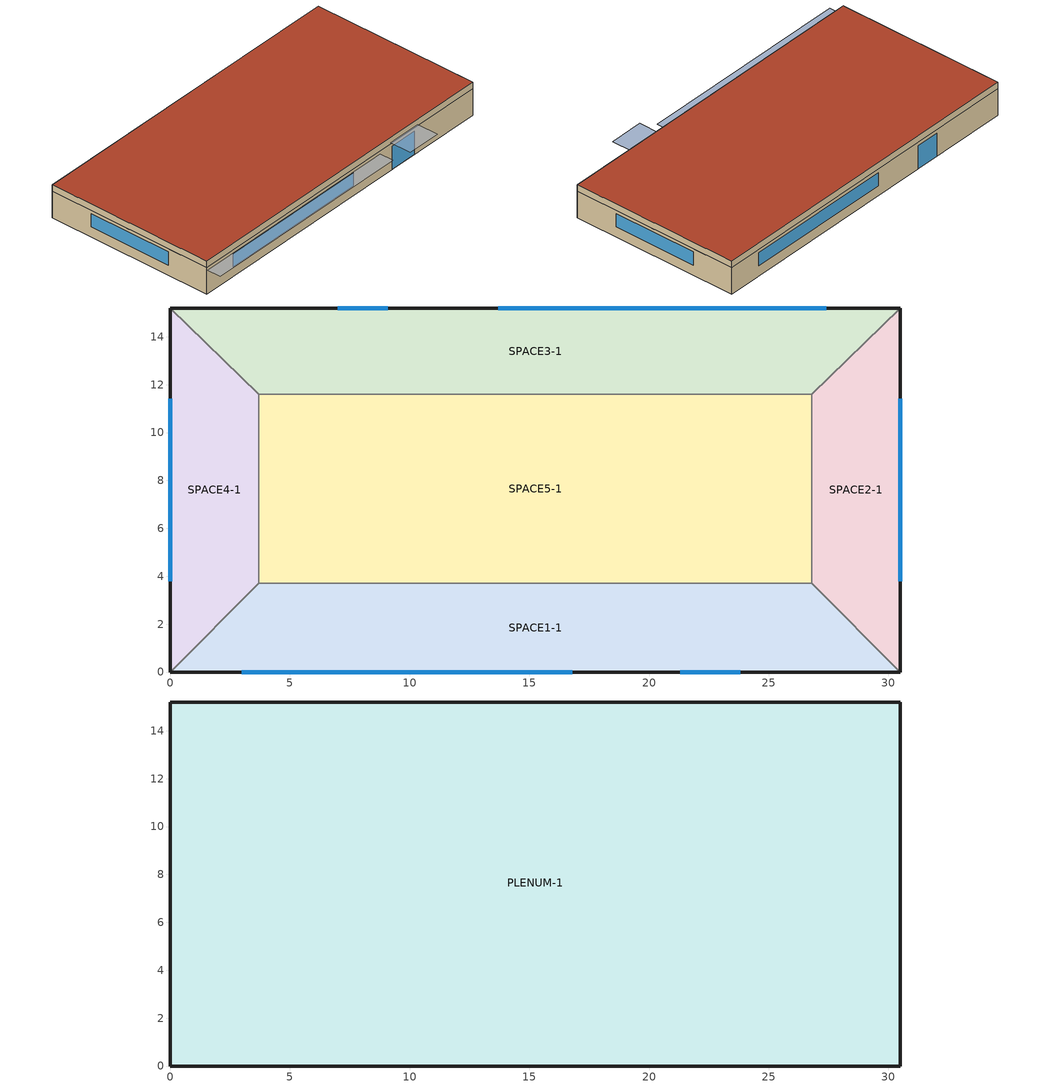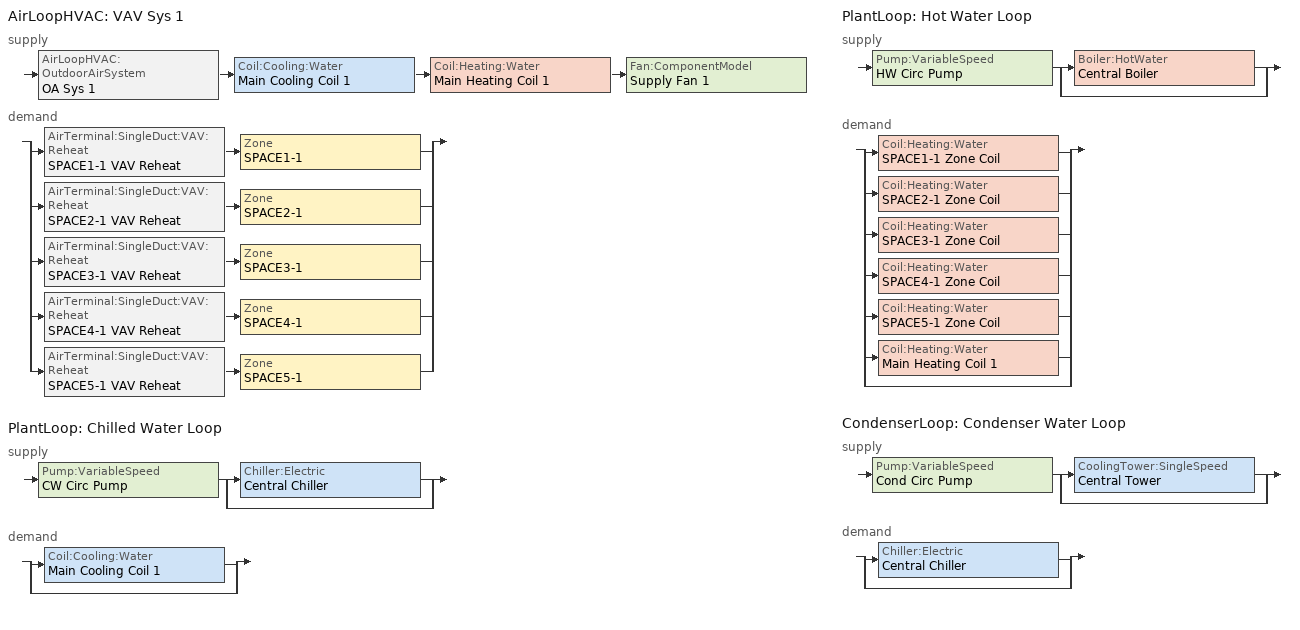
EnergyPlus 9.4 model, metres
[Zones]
SPACE3-1
 floor ground (FLOOR-SLAB-1): 26.8,11.6 3.7,11.6 0,15.2 30.5,15.2 z0
 wall outside (WALL-1): 30.5,15.2 0,15.2 z0:2.4
 wall to SPACE2-1 (INT-WALL-1): 26.8,11.6 30.5,15.2 z0:2.4
 wall to SPACE4-1 (INT-WALL-1): 0,15.2 3.7,11.6 z0:2.4
 wall to SPACE5-1 (INT-WALL-1): 3.7,11.6 26.8,11.6 z0:2.4
 window (Sgl Grey 3mm): 9.1,15.2 7,15.2 z0:2.1
 window (Dbl Clr 3mm/13mm Air): 27.4,15.2 13.7,15.2 z0.9:2.1
SPACE1-1
 floor ground (FLOOR-SLAB-1): 26.8,3.7 30.5,0 0,0 3.7,3.7 z0
 wall outside (WALL-1): 0,0 30.5,0 z0:2.4
 wall to SPACE2-1 (INT-WALL-1): 30.5,0 26.8,3.7 z0:2.4
 wall to SPACE4-1 (INT-WALL-1): 3.7,3.7 0,0 z0:2.4
 wall to SPACE5-1 (INT-WALL-1): 26.8,3.7 3.7,3.7 z0:2.4
 window (Sgl Grey 3mm): 21.3,0 23.8,0 z0:2.1
 window (Dbl Clr 3mm/13mm ArgKryp): 3,0 16.8,0 z0.9:2.1
SPACE2-1
 floor ground (FLOOR-SLAB-1): 26.8,11.6 30.5,15.2 30.5,0 26.8,3.7 z0
 wall outside (WALL-1): 30.5,0 30.5,15.2 z0:2.4
 wall to SPACE5-1 (INT-WALL-1): 26.8,11.6 26.8,3.7 z0:2.4
 window (Dbl Clr 3mm/13mm Air): 30.5,3.8 30.5,11.4 z0.9:2.1
SPACE4-1
 floor ground (FLOOR-SLAB-1): 3.7,3.7 0,0 0,15.2 3.7,11.6 z0
 wall outside (WALL-1): 0,15.2 0,0 z0:2.4
 wall to SPACE5-1 (INT-WALL-1): 3.7,3.7 3.7,11.6 z0:2.4
 window (Dbl Clr 3mm/13mm Air): 0,11.4 0,3.8 z0.9:2.1
SPACE5-1
 floor ground (FLOOR-SLAB-1): 26.8,11.6 26.8,3.7 3.7,3.7 3.7,11.6 z0
PLENUM-1
 floor to SPACE1-1 (CLNG-1): 26.8,3.7 30.5,0 0,0 3.7,3.7 z2.4
 floor to SPACE2-1 (CLNG-1): 26.8,11.6 30.5,15.2 30.5,0 26.8,3.7 z2.4
 floor to SPACE3-1 (CLNG-1): 26.8,11.6 3.7,11.6 0,15.2 30.5,15.2 z2.4
 floor to SPACE4-1 (CLNG-1): 3.7,3.7 0,0 0,15.2 3.7,11.6 z2.4
 floor to SPACE5-1 (CLNG-1): 26.8,11.6 26.8,3.7 3.7,3.7 3.7,11.6 z2.4
 wall outside (WALL-1): 30.5,15.2 0,15.2 0,0 30.5,0 30.5,15.2 z2.4:3
 roof outside (ROOF-1): 0,15.2 0,0 30.5,0 30.5,15.2 z3
shading: 0,-1.3 0,0 19.8,0 19.8,-1.3 z2.2; 21,-2 21,0 24.1,0 24.1,-2 z2.6
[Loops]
AirLoopHVAC 'VAV Sys 1'
 supply: AirLoopHVAC:OutdoorAirSystem 'OA Sys 1' > Coil:Cooling:Water 'Main Cooling Coil 1' > Coil:Heating:Water 'Main Heating Coil 1' > Fan:ComponentModel 'Supply Fan 1'
 demand: split
  | AirTerminal:SingleDuct:VAV:Reheat 'SPACE1-1 VAV Reheat' > Zone 'SPACE1-1'
  | AirTerminal:SingleDuct:VAV:Reheat 'SPACE2-1 VAV Reheat' > Zone 'SPACE2-1'
  | AirTerminal:SingleDuct:VAV:Reheat 'SPACE3-1 VAV Reheat' > Zone 'SPACE3-1'
  | AirTerminal:SingleDuct:VAV:Reheat 'SPACE4-1 VAV Reheat' > Zone 'SPACE4-1'
  | AirTerminal:SingleDuct:VAV:Reheat 'SPACE5-1 VAV Reheat' > Zone 'SPACE5-1'
PlantLoop 'Chilled Water Loop'
 supply: Pump:VariableSpeed 'CW Circ Pump' > split
  | Chiller:Electric 'Central Chiller'
  | bypass
 demand: split
  | Coil:Cooling:Water 'Main Cooling Coil 1'
  | bypass
PlantLoop 'Hot Water Loop'
 supply: Pump:VariableSpeed 'HW Circ Pump' > split
  | Boiler:HotWater 'Central Boiler'
  | bypass
 demand: split
  | Coil:Heating:Water 'SPACE1-1 Zone Coil'
  | Coil:Heating:Water 'SPACE2-1 Zone Coil'
  | Coil:Heating:Water 'SPACE3-1 Zone Coil'
  | Coil:Heating:Water 'SPACE4-1 Zone Coil'
  | Coil:Heating:Water 'SPACE5-1 Zone Coil'
  | Coil:Heating:Water 'Main Heating Coil 1'
  | bypass
CondenserLoop 'Condenser Water Loop'
 supply: Pump:VariableSpeed 'Cond Circ Pump' > split
  | CoolingTower:SingleSpeed 'Central Tower'
  | bypass
 demand: split
  | Chiller:Electric 'Central Chiller'
  | bypass
[Building]
Building: Loads convergence tolerance value=0.04; Maximum number of warmup days=25; Minimum number of warmup days=6; North axis=30; Solar distribution=FullExterior; Temperature convergence tolerance value=0.4; Terrain=City
[Site:GroundTemperature:BuildingSurface]
20.03, 20.03, 20.13, 20.3, 20.43, 20.52, 20.62, 20.77, 20.78, 20.55, 20.44, 20.2
[Site:Location]
Chicago Ohare Intl Ap IL USA WMO=725300: Elevation=205; Latitude=41.99; Longitude=-87.91; Time zone=-6
[SizingPeriod:DesignDay] Barometric pressure=98886; Day of month=21; Daylight saving time indicator=No; Humidity condition type=WetBulb; Rain indicator=No; Snow indicator=No; Solar model indicator=ASHRAEClearSky
Name | Daily dry bulb temperature range | Day type | Maximum dry bulb temperature | Month | Sky clearness | Wetbulb or dewpoint at maximum dry bulb | Wind direction | Wind speed
Chicago Ohare Intl Ap Ann Clg 1% Condns DB=>MWB | 10.5 | SummerDesignDay | 31.6 | 7 | 1 | 23 | 230 | 5.2
Chicago Ohare Intl Ap Ann Htg 99% Condns DB | 0 | WinterDesignDay | -16.6 | 1 | 0 | -16.6 | 270 | 4.9
[Construction]
CLNG-1: MAT-CLNG-1
Dbl Clr 3mm/13mm Air: 3MM CLEAR GLASS, AIR 13MM, 3MM CLEAR GLASS
Dbl Clr 3mm/13mm ArgKryp: CLEAR 3MM, ArgonKryptonMix 13MM, CLEAR 3MM
FLOOR-SLAB-1: CC03
INT-WALL-1: GP02, AL21, GP02
ROOF-1: RG01, BR01, IN46, WD01
Sgl Grey 3mm: GREY 3MM
WALL-1: WD01, PW03, IN02, GP01
[Material] Thermal absorptance=0.9
Name | Conductivity | Density | Roughness | Solar absorptance | Specific heat | Thickness | Visible absorptance
BR01 | 0.162 | 1121 | VeryRough | 0.7 | 1464 | 0.0095 | 0.7
CC03 | 1.31 | 2243 | MediumRough | 0.65 | 837 | 0.1016 | 0.65
GP01 | 0.16 | 801 | MediumSmooth | 0.75 | 837 | 0.0127 | 0.75
GP02 | 0.16 | 801 | MediumSmooth | 0.75 | 837 | 0.0159 | 0.75
IN02 | 0.043 | 10 | Rough | 0.75 | 837 | 0.0901 | 0.75
IN46 | 0.023 | 24 | VeryRough | 0.5 | 1590 | 0.0762 | 0.5
PW03 | 0.115 | 545 | MediumSmooth | 0.78 | 1213 | 0.0127 | 0.78
RG01 | 1.442 | 881 | Rough | 0.65 | 1674 | 0.0127 | 0.65
WD01 | 0.115 | 513 | MediumSmooth | 0.78 | 1381 | 0.0191 | 0.78
[Material:AirGap]
AL21: Thermal resistance=0.157
[Material:NoMass]
MAT-CLNG-1: Roughness=Rough; Solar absorptance=0.65; Thermal absorptance=0.65; Thermal resistance=0.652259; Visible absorptance=0.65
[WindowMaterial:Gas]
AIR 13MM: Gas type=Air; Thickness=0.0127
[WindowMaterial:GasMixture]
ArgonKryptonMix 13MM: Gas 1 fraction=0.6; Gas 1 type=Argon; Gas 2 fraction=0.4; Gas 2 type=Krypton; Number of gases in mixture=2; Thickness=0.0127
[WindowMaterial:Glazing] Back side infrared hemispherical emissivity=0.84; Conductivity=0.9; Front side infrared hemispherical emissivity=0.84; Infrared transmittance at normal incidence=0; Optical data type=SpectralAverage; Thickness=0.003
Name | Back side solar reflectance at normal incidence | Back side visible reflectance at normal incidence | Front side solar reflectance at normal incidence | Front side visible reflectance at normal incidence | Solar transmittance at normal incidence | Visible transmittance at normal incidence
CLEAR 3MM | 0.075 | 0.081 | 0.075 | 0.081 | 0.837 | 0.898
GREY 3MM | 0.061 | 0.061 | 0.061 | 0.061 | 0.626 | 0.611
[WindowMaterial:Glazing:RefractionExtinctionMethod]
3MM CLEAR GLASS: Conductivity=0.9; Infrared hemispherical emissivity=0.84; Infrared transmittance at normal incidence=0; Solar extinction coefficient=30; Solar index of refraction=1.526; Thickness=0.003; Visible extinction coefficient=30; Visible index of refraction=1.526
[AirLoopHVAC]
VAV Sys 1: Design supply air flow rate=Autosize
[AirLoopHVAC:ReturnPlenum]
Return-Plenum-1: Zone=PLENUM-1
[AirTerminal:SingleDuct:VAV:Reheat] Availability schedule=ReheatCoilAvailSched; Constant minimum air flow fraction=0.3; Convergence tolerance=0.001; Damper heating action=ReverseWithLimits; Maximum air flow rate=Autosize; Maximum flow fraction during reheat=Autosize; Maximum flow per zone floor area during reheat=Autosize; Maximum hot water or steam flow rate=Autosize; Minimum hot water or steam flow rate=0; Zone minimum air flow input method=Constant
Name | Reheat coil
SPACE1-1 VAV Reheat | SPACE1-1 Zone Coil
SPACE2-1 VAV Reheat | SPACE2-1 Zone Coil
SPACE3-1 VAV Reheat | SPACE3-1 Zone Coil
SPACE4-1 VAV Reheat | SPACE4-1 Zone Coil
SPACE5-1 VAV Reheat | SPACE5-1 Zone Coil
[AvailabilityManager:Scheduled]
VAV Sys 1 Avail: Schedule=FanAvailSched
[Boiler:HotWater]
Central Boiler: Boiler flow mode=LeavingSetpointModulated; Design water flow rate=Autosize; Efficiency curve temperature evaluation variable=LeavingBoiler; Fuel type=NaturalGas; Maximum part load ratio=1.2; Minimum part load ratio=0; Nominal capacity=Autosize; Nominal thermal efficiency=0.8; Normalized boiler efficiency curve=BoilerEfficiency; Optimum part load ratio=1; Water outlet upper temperature limit=100
[Chiller:Electric]
Central Chiller: Chilled water outlet temperature lower limit=5; Chiller flow mode=LeavingSetpointModulated; Condenser type=WaterCooled; Design chilled water flow rate=Autosize; Design chilled water outlet temperature=6.667; Design condenser fluid flow rate=Autosize; Design condenser inlet temperature=29.44; Maximum part load ratio=1; Minimum part load ratio=0; Nominal capacity=Autosize; Nominal cop=3.2; Optimum part load ratio=0.65; Temperature rise coefficient=2.682759; Coefficient 1 of capacity ratio curve=0.944836; Coefficient 1 of full load ratio curve=0.03303; Coefficient 1 of power ratio curve=1.907846; Coefficient 2 of capacity ratio curve=-0.0570088; Coefficient 2 of full load ratio curve=0.6852; Coefficient 2 of power ratio curve=-1.20499; Coefficient 3 of capacity ratio curve=-0.00185486; Coefficient 3 of full load ratio curve=0.2818; Coefficient 3 of power ratio curve=0.263462
[Coil:Cooling:Water]
Main Cooling Coil 1: Availability schedule=CoolingCoilAvailSched; Design air flow rate=Autosize; Design inlet air humidity ratio=Autosize; Design inlet air temperature=Autosize; Design inlet water temperature=Autosize; Design outlet air humidity ratio=Autosize; Design outlet air temperature=Autosize; Design water flow rate=Autosize; Heat exchanger configuration=CrossFlow; Type of analysis=SimpleAnalysis
[Coil:Heating:Water] Availability schedule=ReheatCoilAvailSched; Rated inlet air temperature=16.6; Rated inlet water temperature=82.2; Rated outlet air temperature=32.2; Rated outlet water temperature=71.1
Name | Maximum water flow rate | Performance input method | Rated capacity | U factor times area value
Main Heating Coil 1 | Autosize | UFactorTimesAreaAndDesignWaterFlowRate | Autosize | Autosize
SPACE1-1 Zone Coil; SPACE2-1 Zone Coil; SPACE3-1 Zone Coil; SPACE4-1 Zone Coil; SPACE5-1 Zone Coil |  | NominalCapacity | 10000
[CondenserEquipmentList]
All Towers: Central Tower, CoolingTower:SingleSpeed
[CondenserEquipmentOperationSchemes]
Tower Loop Operation: Control scheme 1=Year Round Tower Operation; Control scheme 1 schedule=PlantOnSched
[CondenserLoop]
Condenser Water Loop: Condenser equipment operation scheme=Tower Loop Operation; Condenser loop volume=Autocalculate; Fluid type=Water; Load distribution scheme=SequentialLoad; Maximum loop flow rate=Autosize; Maximum loop temperature=80; Minimum loop flow rate=0; Minimum loop temperature=10
[Controller:OutdoorAir]
OA Controller 1: Economizer control action type=ModulateFlow; Economizer control type=FixedDryBulb; Economizer maximum limit dry bulb temperature=19; Economizer minimum limit dry bulb temperature=4; Lockout type=NoLockout; Maximum outdoor air flow rate=Autosize; Minimum limit type=FixedMinimum; Minimum outdoor air flow rate=Autosize; Minimum outdoor air schedule=Min OA Sched
[Controller:WaterCoil] Actuator variable=Flow; Control variable=Temperature; Controller convergence tolerance=0.002; Maximum actuated flow=Autosize; Minimum actuated flow=0
Name | Action
Central Cooling Coil Contoller 1 | Reverse
Central Heating Coil Contoller 1 | Normal
[CoolingTower:SingleSpeed]
Central Tower: Design air flow rate=Autosize; Design fan power=Autosize; Design u factor times area value=Autosize; Design water flow rate=Autosize; Free convection regime air flow rate=0; Free convection regime u factor times area value=0
[DesignSpecification:OutdoorAir] Outdoor air flow per person=0.00944; Outdoor air flow per zone=0; Outdoor air flow per zone floor area=0; Outdoor air method=Flow/Person
SZ DSOA SPACE1-1; SZ DSOA SPACE2-1; SZ DSOA SPACE3-1; SZ DSOA SPACE4-1; SZ DSOA SPACE5-1
[ElectricEquipment] Design level calculation method=EquipmentLevel; Fraction latent=0; Fraction lost=0; Fraction radiant=0.3; Schedule=EQUIP-1
Name | Zone or zonelist | Design level
SPACE1-1 ElecEq 1 | SPACE1-1 | 1056
SPACE2-1 ElecEq 1 | SPACE2-1 | 456
SPACE3-1 ElecEq 1 | SPACE3-1 | 1056
SPACE4-1 ElecEq 1 | SPACE4-1 | 456
SPACE5-1 ElecEq 1 | SPACE5-1 | 1976
[Fan:ComponentModel]
Supply Fan 1: Availability schedule=FanAvailSched; Belt fractional torque transition=0.167; Belt maximum torque=Autosize; Belt sizing factor=1; Duct static pressure reset curve=DiagnosticSPR; Euler number at maximum fan static efficiency=9.76; Fan outlet area=0.0873289; Fan pressure rise curve=VSD Example; Fan sizing factor=1; Fan wheel diameter=0.3048; Maximum belt efficiency curve=BeltMaxEffMedium; Maximum dimensionless fan airflow=0.160332; Maximum fan static efficiency=0.514; Maximum flow rate=Autosize; Maximum motor efficiency curve=MotorMaxEffAvg; Maximum motor output power=Autosize; Maximum vfd output power=Autosize; Minimum flow rate=0; Motor fan pulley ratio=Autosize; Motor in airstream fraction=1; Motor maximum speed=1800; Motor sizing factor=1; Normalized belt efficiency curve name region 1=BeltPartLoadRegion1; Normalized belt efficiency curve name region 2=BeltPartLoadRegion2; Normalized belt efficiency curve name region 3=BeltPartLoadRegion3; Normalized dimensionless airflow curve name non stall region=FanDimFlowNormal; Normalized dimensionless airflow curve name stall region=FanDimFlowStall; Normalized fan static efficiency curve name non stall region=FanEff120CPLANormal; Normalized fan static efficiency curve name stall region=FanEff120CPLAStall; Normalized motor efficiency curve=MotorPartLoad; Vfd efficiency curve=VFDPartLoad; Vfd efficiency type=Power; Vfd sizing factor=1
[Lights] Design level calculation method=LightingLevel; End use subcategory=GeneralLights; Fraction radiant=0.59; Fraction replaceable=0; Fraction visible=0.2; Return air fraction=0.2; Schedule=LIGHTS-1
Name | Zone or zonelist | Lighting level
SPACE1-1 Lights 1 | SPACE1-1 | 1584
SPACE2-1 Lights 1 | SPACE2-1 | 684
SPACE3-1 Lights 1 | SPACE3-1 | 1584
SPACE4-1 Lights 1 | SPACE4-1 | 684
SPACE5-1 Lights 1 | SPACE5-1 | 2964
[People] Activity level schedule=ActSchd; Fraction radiant=0.3; Number of people calculation method=People; Number of people schedule=OCCUPY-1
Name | Zone or zonelist | Number of people
SPACE1-1 People 1 | SPACE1-1 | 11
SPACE2-1 People 1 | SPACE2-1 | 5
SPACE3-1 People 1 | SPACE3-1 | 11
SPACE4-1 People 1 | SPACE4-1 | 5
SPACE5-1 People 1 | SPACE5-1 | 20
[PlantEquipmentList]
Cooling Plant: Central Chiller, Chiller:Electric
heating plant: Central Boiler, Boiler:HotWater
[PlantEquipmentOperation:CoolingLoad] Load range 1 lower limit=0
Name | Load range 1 upper limit | Range 1 equipment list
Central Chiller Only | 900000 | Cooling Plant
Year Round Tower Operation | 90000000 | All Towers
[PlantEquipmentOperation:HeatingLoad]
Central Boiler Only: Load range 1 lower limit=0; Load range 1 upper limit=1000000; Range 1 equipment list=heating plant
[PlantEquipmentOperationSchemes] Control scheme 1 schedule=PlantOnSched
Name | Control scheme 1
CW Loop Operation | Central Chiller Only
Hot Loop Operation | Central Boiler Only
[PlantLoop] Fluid type=Water; Load distribution scheme=SequentialLoad; Maximum loop flow rate=Autosize; Minimum loop flow rate=0; Plant loop volume=Autocalculate
Name | Maximum loop temperature | Minimum loop temperature | Plant equipment operation scheme
Chilled Water Loop | 98 | 1 | CW Loop Operation
Hot Water Loop | 100 | 10 | Hot Loop Operation
[Pump:VariableSpeed] Design maximum flow rate=Autosize; Design minimum flow rate=0; Design power consumption=Autosize; Design pump head=179352; Fraction of motor inefficiencies to fluid stream=0; Motor efficiency=0.9; Pump control type=Intermittent; Coefficient 1 of the part load performance curve=0; Coefficient 2 of the part load performance curve=1; Coefficient 3 of the part load performance curve=0; Coefficient 4 of the part load performance curve=0
Name | Pump flow rate schedule
CW Circ Pump; Cond Circ Pump | CoolingPumpAvailSched
HW Circ Pump
[SetpointManager:FollowOutdoorAirTemperature]
MyCondenserControl: Control variable=Temperature; Maximum setpoint temperature=80; Minimum setpoint temperature=10; Offset temperature difference=0; Reference temperature type=OutdoorAirWetBulb; Setpoint node or nodelist=Condenser Supply Outlet Node
[SetpointManager:MixedAir]
Mixed Air Temp Manager 1: Control variable=Temperature; Setpoint node or nodelist=Main Branch SetPoint Node List
[SetpointManager:Scheduled] Control variable=Temperature
Name | Schedule | Setpoint node or nodelist
Central Boiler Setpoint Manager | HW Loop Temp Schedule | Central Boiler Outlet Node
Central Chiller Setpoint Manager | CW Loop Temp Schedule | Central Chiller Outlet Node
Chilled Water Loop Setpoint Manager | CW Loop Temp Schedule | Chilled Water Loop Setpoint Node List
Hot Water Loop Setpoint Manager | HW Loop Temp Schedule | Hot Water Loop Setpoint Node List
[SetpointManager:Warmest]
Supply Air Temperature Manager 1: Control variable=Temperature; Hvac air loop=VAV Sys 1; Maximum setpoint temperature=16; Minimum setpoint temperature=11.2; Setpoint node or nodelist=Supply Air Temp Nodes 1; Strategy=MaximumTemperature
[Sizing:Plant]
Name | Design loop exit temperature | Loop design temperature difference | Loop type
Hot Water Loop | 82 | 11 | Heating
Chilled Water Loop | 7.22 | 6.67 | Cooling
Condenser Water Loop | 29.4 | 5.6 | Condenser
[Sizing:System]
VAV Sys 1: 100 outdoor air in cooling=No; 100 outdoor air in heating=No; Central cooling capacity control method=VAV; Central cooling design supply air humidity ratio=0.008; Central cooling design supply air temperature=12.8; Central heating design supply air humidity ratio=0.008; Central heating design supply air temperature=16.7; Central heating maximum system air flow ratio=0.3; Cooling design capacity=Autosize; Cooling design capacity method=CoolingDesignCapacity; Cooling supply air flow rate=0; Cooling supply air flow rate method=DesignDay; Design outdoor air flow rate=Autosize; Heating design capacity=Autosize; Heating design capacity method=HeatingDesignCapacity; Heating supply air flow rate=0; Heating supply air flow rate method=DesignDay; Precool design humidity ratio=0.008; Precool design temperature=11; Preheat design humidity ratio=0.008; Preheat design temperature=7; Type of load to size on=Sensible; Type of zone sum to use=NonCoincident; Zone maximum outdoor air fraction=1
[Sizing:Zone] Account for dedicated outdoor air system=No; Cooling design air flow method=DesignDay; Cooling design air flow rate=0; Dedicated outdoor air high setpoint temperature for design=Autosize; Dedicated outdoor air low setpoint temperature for design=Autosize; Dedicated outdoor air system control strategy=NeutralSupplyAir; Heating design air flow method=DesignDay; Heating design air flow rate=0; Zone cooling design supply air humidity ratio=0.009; Zone cooling design supply air temperature=14; Zone cooling design supply air temperature input method=SupplyAirTemperature; Zone cooling sizing factor=0; Zone heating design supply air humidity ratio=0.004; Zone heating design supply air temperature=50; Zone heating design supply air temperature input method=SupplyAirTemperature; Zone heating sizing factor=0
Name | Design specification outdoor air object
SPACE1-1 | SZ DSOA SPACE1-1
SPACE2-1 | SZ DSOA SPACE2-1
SPACE3-1 | SZ DSOA SPACE3-1
SPACE4-1 | SZ DSOA SPACE4-1
SPACE5-1 | SZ DSOA SPACE5-1
[ThermostatSetpoint:DualSetpoint]
DualSetPoint: Cooling setpoint temperature schedule=Clg-SetP-Sch; Heating setpoint temperature schedule=Htg-SetP-Sch
[ThermostatSetpoint:SingleCooling]
CoolingSetpoint: Setpoint temperature schedule=Clg-SetP-Sch
[ThermostatSetpoint:SingleHeating]
HeatingSetpoint: Setpoint temperature schedule=Htg-SetP-Sch
[Zone] Multiplier=1; Type=1
Name | Ceiling height | Volume
PLENUM-1 | 0.6096 | 283.2
SPACE1-1; SPACE3-1 | 2.4384 | 239.247
SPACE2-1; SPACE4-1 | 2.4384 | 103.311
SPACE5-1 | 2.4384 | 447.683
[ZoneControl:Thermostat] Control 1=CoolingSetPoint; Control 2=HeatingSetpoint; Control 3=DualSetPoint; Control type schedule=Zone Control Type Sched
Name | Zone or zonelist
SPACE1-1 Control | SPACE1-1
SPACE2-1 Control | SPACE2-1
SPACE3-1 Control | SPACE3-1
SPACE4-1 Control | SPACE4-1
SPACE5-1 Control | SPACE5-1
[Zone equipment]
SPACE1-1: SPACE1-1 VAV Reheat
SPACE2-1: SPACE2-1 VAV Reheat
SPACE3-1: SPACE3-1 VAV Reheat
SPACE4-1: SPACE4-1 VAV Reheat
SPACE5-1: SPACE5-1 VAV Reheat
[ZoneInfiltration:DesignFlowRate] Constant term coefficient=0; Design flow rate calculation method=Flow/Zone; Schedule=INFIL-SCH; Temperature term coefficient=0; Velocity squared term coefficient=0; Velocity term coefficient=0.2237
Name | Zone or zonelist | Design flow rate
SPACE1-1 Infil 1 | SPACE1-1 | 0.0167
SPACE2-1 Infil 1 | SPACE2-1 | 0.00717
SPACE3-1 Infil 1 | SPACE3-1 | 0.0167
SPACE4-1 Infil 1 | SPACE4-1 | 0.00717
SPACE5-1 Infil 1 | SPACE5-1 | 0.031089
[Curve:ExponentialDecay]
BeltPartLoadRegion2: Maximum curve output=1; Maximum value of x=1; Minimum curve output=0.01; Minimum value of x=0; Coefficient1 c1=1.011965; Coefficient2 c2=-0.339038; Coefficient3 c3=-3.43626
[Curve:ExponentialSkewNormal] Maximum curve output=1; Maximum value of x=5; Minimum curve output=0.1; Minimum value of x=-4; Coefficient3 c3=0
Name | Coefficient1 c1 | Coefficient2 c2 | Coefficient4 c4
FanEff120CPLANormal | 0.072613 | 0.833213 | 0.013911
FanEff120CPLAStall | -1.67493 | 1.980182 | 1.84495
[Curve:FanPressureRise]
VSD Example: Maximum curve output=5000; Maximum value of psm=300; Maximum value of qfan=100; Minimum curve output=0; Minimum value of psm=62.5; Minimum value of qfan=0; Coefficient1 c1=1446.76; Coefficient2 c2=0; Coefficient3 c3=0; Coefficient4 c4=1
[Curve:Linear]
DiagnosticSPR: Maximum curve output=248.84; Maximum value of x=100; Minimum curve output=62.5; Minimum value of x=0; Coefficient1 constant=248.84; Coefficient2 x=0
[Curve:Quadratic]
BoilerEfficiency: Maximum value of x=1; Minimum value of x=0; Coefficient1 constant=1; Coefficient2 x=0; Coefficient3 x 2=0
[Curve:Quartic]
BeltMaxEffMedium: Maximum curve output=0; Maximum value of x=6.2; Minimum curve output=-4.6; Minimum value of x=-1.2; Coefficient1 constant=-0.09504; Coefficient2 x=0.03415; Coefficient3 x 2=-0.008897; Coefficient4 x 3=0.001159; Coefficient5 x 4=-6.132e-05
[Curve:RectangularHyperbola1]
MotorMaxEffAvg: Maximum curve output=1; Maximum value of x=7.6; Minimum curve output=0.01; Minimum value of x=0; Coefficient1 c1=0.29228; Coefficient2 c2=3.368739; Coefficient3 c3=0.762471
[Curve:RectangularHyperbola2] Maximum curve output=1; Maximum value of x=1; Minimum curve output=0.01; Minimum value of x=0
Name | Coefficient1 c1 | Coefficient2 c2 | Coefficient3 c3
BeltPartLoadRegion1 | 0.920797 | 0.0262686 | 0.151594
BeltPartLoadRegion3 | 1.037778 | 0.0103068 | -0.0268146
MotorPartLoad | 1.137209 | 0.0502359 | -0.0891503
VFDPartLoad | 0.987405 | 0.0155361 | -0.0059365
[Curve:Sigmoid] Maximum curve output=1; Maximum value of x=5; Minimum curve output=0.05; Minimum value of x=-4; Coefficient1 c1=0; Coefficient5 c5=1
Name | Coefficient2 c2 | Coefficient3 c3 | Coefficient4 c4
FanDimFlowNormal | 1.001423 | 0.123935 | -0.476026
FanDimFlowStall | 5.924993 | -1.91636 | -0.851779
[Schedule:Compact]
ActSchd: Through: 12/31, For: Alldays, Until: 24:00, 117.24
CW Loop Temp Schedule: Through: 12/31, For: Alldays, Until: 24:00, 7.22
Clg-SetP-Sch: Through: 12/31, For: Weekdays CustomDay1 CustomDay2, Until: 7:00, 40, Until: 18:00, 23.9, Until: 24:00, 40, For: Weekends Holidays, Until: 7:00, 40, Until: 13:00, 23.9, Until: 24:00, 32.2, For: SummerDesignDay, Until: 24:00, 23.9, For: WinterDesignDay, Until: 24:00, 40
CoolingCoilAvailSched: Through: 3/31, For: Alldays, Until: 24:00, 0, Through: 9/30, For: Weekdays, Until: 7:00, 0, Until: 17:00, 1, Until: 24:00, 0, For: Weekends Holidays CustomDay1 CustomDay2, Until: 24:00, 0, For: SummerDesignDay WinterDesignDay, Until: 24:00, 1, Through: 12/31, For: Alldays, Until: 24:00, 0
CoolingPumpAvailSched: Through: 3/31, For: Alldays, Until: 24:00, 0, Through: 9/30, For: Alldays, Until: 24:00, 1, Through: 12/31, For: Alldays, Until: 24:00, 0
EQUIP-1: Through: 12/31, For: Weekdays SummerDesignDay CustomDay1 CustomDay2, Until: 8:00, 0.02, Until: 9:00, 0.4, Until: 14:00, 0.9, Until: 15:00, 0.8, Until: 16:00, 0.7, Until: 18:00, 0.5, Until: 20:00, 0.3, Until: 24:00, 0.02, For: Saturday Sunday Holidays WinterDesignDay, Until: 24:00, 0.2
FanAvailSched: Through: 3/31, For: AllDays, Until: 24:00, 1, Through: 9/30, For: Weekdays, Until: 7:00, 0, Until: 17:00, 1, Until: 24:00, 0, For: Weekends Holidays CustomDay1 CustomDay2, Until: 24:00, 0, For: SummerDesignDay WinterDesignDay, Until: 24:00, 1, Through: 12/31, For: AllDays, Until: 24:00, 1
HW Loop Temp Schedule: Through: 12/31, For: Alldays, Until: 24:00, 82
Htg-SetP-Sch: Through: 12/31, For: Weekdays CustomDay1 CustomDay2, Until: 7:00, 12.8, Until: 18:00, 21.1, Until: 24:00, 12.8, For: Weekends Holidays, Until: 7:00, 12.8, Until: 13:00, 21.1, Until: 24:00, 12.8, For: SummerDesignDay, Until: 24:00, 12.8, For: WinterDesignDay, Until: 24:00, 21.1
INFIL-SCH: Through: 3/31, For: Alldays, Until: 24:00, 1, Through: 10/31, For: Alldays, Until: 24:00, 0, Through: 12/31, For: Alldays, Until: 24:00, 1
LIGHTS-1: Through: 12/31, For: Weekdays SummerDesignDay CustomDay1 CustomDay2, Until: 8:00, 0.05, Until: 9:00, 0.9, Until: 10:00, 0.95, Until: 11:00, 1, Until: 12:00, 0.95, Until: 13:00, 0.8, Until: 14:00, 0.9, Until: 18:00, 1, Until: 19:00, 0.6, Until: 20:00, 0.2, Until: 21:00, 0.2, Until: 24:00, 0.05, For: Saturday Sunday Holidays WinterDesignDay, Until: 24:00, 0.05
Min OA Sched: Through: 12/31, For: Weekdays, Until: 6:00, 0.02, Until: 18:00, 1, Until: 24:00, 0.02, For: Weekends SummerDesignDay WinterDesignDay CustomDay1 CustomDay2 Holidays, Until: 24:00, 0.02
OCCUPY-1: Through: 12/31, For: Weekdays SummerDesignDay CustomDay1 CustomDay2, Until: 8:00, 0, Until: 11:00, 1, Until: 12:00, 0.8, Until: 13:00, 0.4, Until: 14:00, 0.8, Until: 18:00, 1, Until: 19:00, 0.5, Until: 21:00, 0.1, Until: 24:00, 0, For: Saturday Sunday Holidays WinterDesignDay, Until: 24:00, 0
PlantOnSched: Through: 12/31, For: Alldays, Until: 24:00, 1
ReheatCoilAvailSched: Through: 3/31, For: Alldays, Until: 24:00, 1, Through: 9/30, For: Weekdays, Until: 7:00, 0, Until: 17:00, 1, Until: 24:00, 0, For: SummerDesignDay WinterDesignDay, Until: 24:00, 1, For: Weekends Holidays CustomDay1 CustomDay2, Until: 24:00, 0, Through: 12/31, For: Alldays, Until: 24:00, 1
Zone Control Type Sched: Through: 12/31, For: Weekdays Weekends Holidays CustomDay1 CustomDay2, Until: 24:00, 4, For: SummerDesignDay, Until: 24:00, 2, For: WinterDesignDay, Until: 24:00, 1
